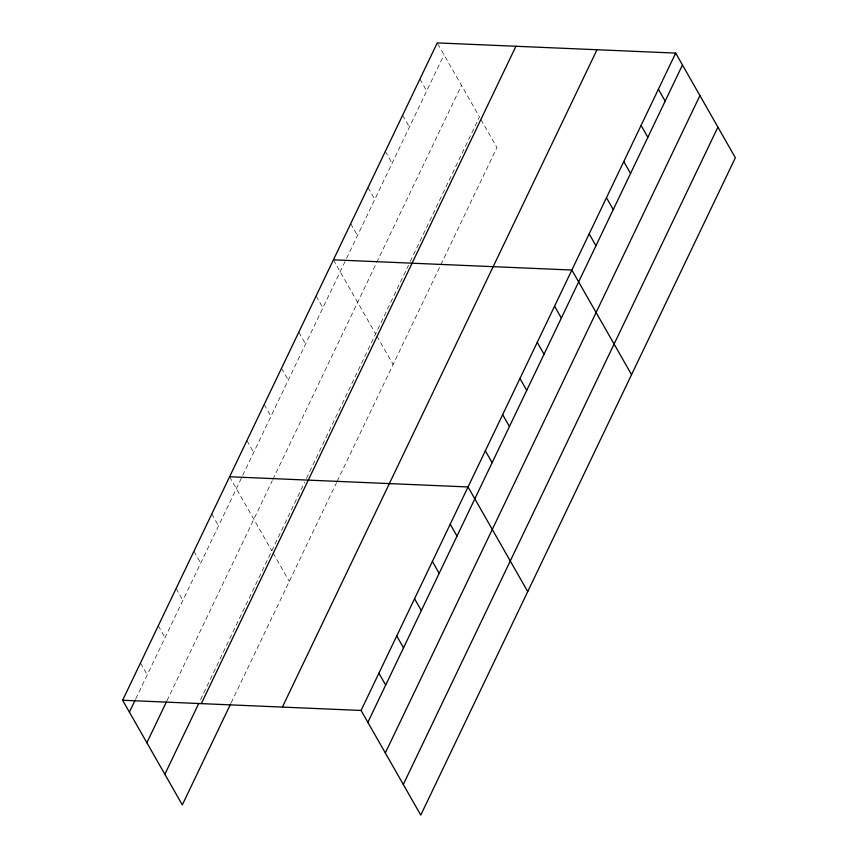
<?xml version="1.0" encoding="UTF-8"?>
<svg xmlns="http://www.w3.org/2000/svg" width="858" height="858" viewBox="0 0 858 858"><rect width="100%" height="100%" fill="white"/><g stroke="black" fill="none" stroke-linecap="round" stroke-linejoin="round"><path stroke-width="0.64" stroke-dasharray="4.29 3.22" d="M135.725 698.916L345.956 259.652M346.535 258.451L444.004 54.773M166.988 700.686L272.286 480.684M272.865 479.472L376.104 263.749M376.683 262.548L461.465 85.392M200.504 699.785L304.697 482.089M306.424 478.474L408.515 265.165M410.242 261.551L479.461 116.924L437.237 42.9M231.199 702.756L336.572 482.571M337.151 481.37L496.921 147.544L480.748 119.198M419.927 79.054L426.705 90.937M402.627 115.208L409.405 127.091M385.328 151.362L392.095 163.245M368.018 187.516L374.796 199.399M350.718 223.67L357.486 235.553M333.408 259.824L375.632 333.859M376.93 336.121L393.093 364.468M316.109 295.978L322.887 307.861M298.809 332.143L305.577 344.015M281.499 368.296L288.277 380.169M264.2 404.45L270.978 416.323M246.9 440.604L253.668 452.477M229.59 476.758L271.814 550.782M273.112 553.056L289.275 581.392M211.765 514.006L218.543 525.89M193.94 551.254L200.708 563.138M176.115 588.502L182.883 600.385M158.28 625.761L165.058 637.633M140.455 663.009L147.233 674.881"/><path stroke-width="1.29" d="M230.62 703.957L182.314 804.901L122.63 700.257L437.237 42.9L675.686 53.099L735.37 157.743L420.763 815.1L361.079 710.456L675.686 53.099M129.397 712.14L135.156 700.117M146.857 742.749L166.42 701.898M164.854 774.291L198.777 703.388M201.319 703.624L515.926 46.268M282.389 707.089L596.996 49.732M367.857 722.339L682.464 64.983M385.317 752.949L699.924 95.592M403.303 784.491L717.91 127.134M333.408 259.824L571.868 270.034L631.552 374.667M229.59 476.758L468.05 486.958L527.734 591.602M122.63 700.257L361.079 710.456M658.386 89.253L665.165 101.137M641.076 125.407L647.854 137.291M623.777 161.561L630.555 173.445M606.477 197.726L613.245 209.599M589.167 233.88L595.945 245.753M554.568 306.188L561.336 318.061M537.258 342.342L544.036 354.215M519.959 378.496L526.737 390.369M502.659 414.65L509.427 426.523M485.349 450.804L492.127 462.676M450.225 524.206L456.992 536.089M432.389 561.464L439.167 573.337M414.564 598.712L421.342 610.585M396.739 635.96L403.517 647.833M378.914 673.208L385.682 685.092"/></g></svg>
